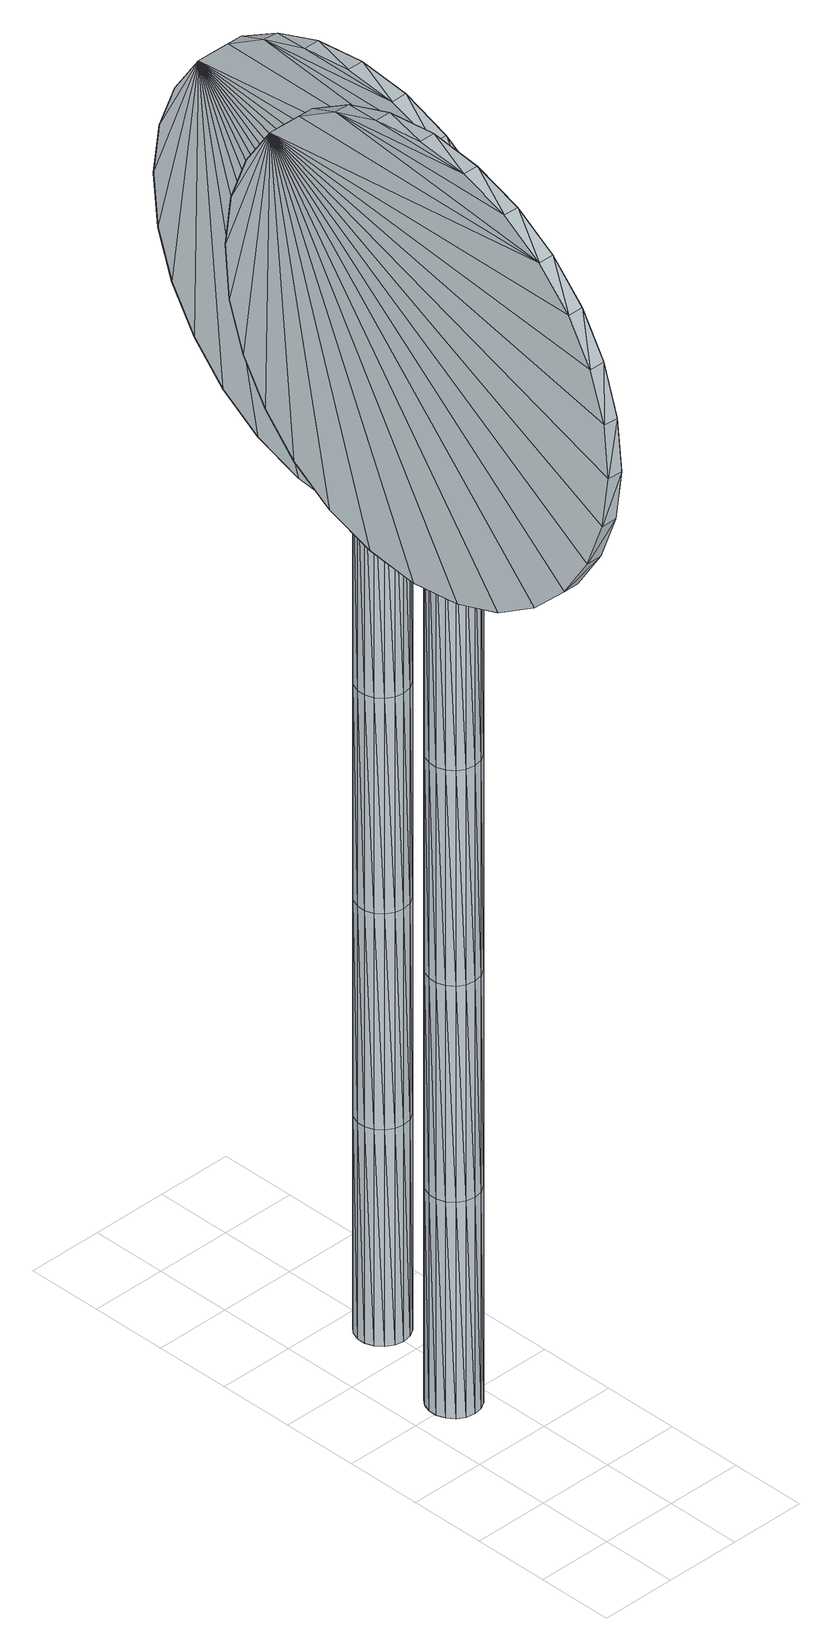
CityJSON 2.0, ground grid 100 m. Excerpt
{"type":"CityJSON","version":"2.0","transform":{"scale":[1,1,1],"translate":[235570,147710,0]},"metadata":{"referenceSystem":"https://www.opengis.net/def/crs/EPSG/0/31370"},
"CityObjects":{
"object1":{"type":"GenericCityObject","attributes":{"cluster":44,"mean_distance_to_centroid":0.17,"new_centroid_x":235523.43,"new_centroid_y":148092.69,"mean_distance_to_camera":8.9,"H1":0,"H2":0,"Z_final":110.35,"cluster2":-1,"proj_x":235520.31,"proj_y":148089.46,"id_line":52455,"bearing_l":314.09,"distance":4.49,"orientation":"right","G_obj":314.09},"geometry":[{"type":"MultiSurface","lod":"2","boundaries":[[[0,1,2]],[[2,1,3]],[[3,1,4]],[[4,1,5]],[[5,1,6]],[[1,7,6]],[[1,8,7]],[[1,9,8]],[[1,10,9]],[[1,11,10]],[[1,12,11]],[[1,13,12]],[[1,14,13]],[[15,14,1]],[[16,15,1]],[[17,16,1]],[[18,17,1]],[[0,18,1]],[[19,20,0]],[[19,0,2]],[[21,19,2]],[[21,2,3]],[[21,3,22]],[[22,3,4]],[[22,4,23]],[[23,4,5]],[[23,5,24]],[[24,5,6]],[[24,6,25]],[[25,6,7]],[[25,7,26]],[[26,7,8]],[[26,8,27]],[[8,9,27]],[[27,9,28]],[[9,10,28]],[[10,29,28]],[[10,11,29]],[[11,30,29]],[[11,12,30]],[[30,12,31]],[[31,12,13]],[[31,13,32]],[[32,13,14]],[[32,14,33]],[[33,14,15]],[[33,15,34]],[[34,15,16]],[[34,16,35]],[[35,16,17]],[[36,35,17]],[[18,36,17]],[[20,36,18]],[[20,18,0]],[[37,38,20]],[[37,20,19]],[[39,37,19]],[[21,39,19]],[[39,21,40]],[[40,21,22]],[[40,22,41]],[[41,22,23]],[[41,23,42]],[[42,23,24]],[[42,24,43]],[[43,24,25]],[[43,25,44]],[[44,25,26]],[[26,45,44]],[[26,27,45]],[[27,46,45]],[[27,28,46]],[[28,47,46]],[[28,29,47]],[[47,29,48]],[[29,30,48]],[[48,30,49]],[[49,30,31]],[[49,31,50]],[[50,31,32]],[[50,32,51]],[[51,32,33]],[[51,33,52]],[[52,33,34]],[[52,34,53]],[[53,34,35]],[[54,53,35]],[[54,35,36]],[[38,54,36]],[[38,36,20]],[[55,56,38]],[[55,38,37]],[[57,55,37]],[[57,37,39]],[[57,39,58]],[[58,39,40]],[[58,40,59]],[[59,40,41]],[[59,41,60]],[[60,41,42]],[[60,42,61]],[[61,42,43]],[[61,43,62]],[[62,43,44]],[[44,63,62]],[[44,45,63]],[[45,64,63]],[[45,46,64]],[[46,65,64]],[[46,47,65]],[[47,66,65]],[[47,48,66]],[[66,48,67]],[[67,48,49]],[[67,49,68]],[[68,49,50]],[[68,50,69]],[[69,50,51]],[[69,51,70]],[[70,51,52]],[[70,52,71]],[[71,52,53]],[[72,71,53]],[[72,53,54]],[[56,72,54]],[[56,54,38]],[[73,74,56]],[[73,56,55]],[[75,73,55]],[[75,55,57]],[[75,57,76]],[[76,57,58]],[[76,58,77]],[[77,58,59]],[[77,59,78]],[[78,59,60]],[[78,60,79]],[[79,60,61]],[[79,61,80]],[[80,61,62]],[[62,81,80]],[[62,63,81]],[[63,82,81]],[[63,64,82]],[[64,83,82]],[[64,65,83]],[[65,84,83]],[[65,66,84]],[[84,66,85]],[[85,66,67]],[[85,67,86]],[[86,67,68]],[[86,68,87]],[[87,68,69]],[[87,69,88]],[[88,69,70]],[[88,70,89]],[[89,70,71]],[[90,89,71]],[[90,71,72]],[[74,90,72]],[[74,72,56]],[[91,92,74]],[[91,74,73]],[[93,91,73]],[[93,73,75]],[[93,75,94]],[[94,75,76]],[[94,76,95]],[[95,76,77]],[[95,77,96]],[[96,77,78]],[[96,78,97]],[[97,78,79]],[[97,79,98]],[[98,79,80]],[[80,99,98]],[[80,81,99]],[[81,100,99]],[[81,82,100]],[[82,101,100]],[[82,83,101]],[[83,102,101]],[[83,84,102]],[[102,84,103]],[[103,84,85]],[[103,85,104]],[[104,85,86]],[[104,86,105]],[[105,86,87]],[[105,87,106]],[[106,87,88]],[[106,88,107]],[[107,88,89]],[[108,107,89]],[[108,89,90]],[[92,108,90]],[[92,90,74]],[[92,91,109]],[[91,93,109]],[[93,94,109]],[[94,95,109]],[[95,96,109]],[[109,96,97]],[[109,97,98]],[[109,98,99]],[[109,99,100]],[[109,100,101]],[[109,101,102]],[[109,102,103]],[[109,103,104]],[[105,109,104]],[[106,109,105]],[[107,109,106]],[[108,109,107]],[[92,109,108]],[[110,111,112]],[[113,112,114]],[[115,112,113]],[[116,112,115]],[[117,112,116]],[[118,112,117]],[[119,112,118]],[[120,112,119]],[[121,112,120]],[[122,112,121]],[[122,123,112]],[[123,110,112]],[[111,124,112]],[[124,125,112]],[[125,126,112]],[[126,127,112]],[[127,128,112]],[[128,129,112]],[[129,130,112]],[[130,131,112]],[[112,131,132]],[[131,133,132]],[[131,134,133]],[[133,134,135]],[[133,135,136]],[[135,137,136]],[[133,136,138]],[[136,139,138]],[[136,137,139]],[[137,140,139]],[[137,135,140]],[[135,141,140]],[[135,134,141]],[[134,142,141]],[[134,131,142]],[[131,143,142]],[[131,130,143]],[[143,130,144]],[[144,130,129]],[[144,129,145]],[[145,129,128]],[[145,128,146]],[[146,127,147]],[[147,127,126]],[[147,126,148]],[[148,126,125]],[[148,125,149]],[[149,125,124]],[[150,149,124]],[[150,124,111]],[[151,150,111]],[[151,111,110]],[[152,151,110]],[[152,110,123]],[[146,128,127]],[[153,123,122]],[[154,153,122]],[[154,122,121]],[[155,154,121]],[[155,121,120]],[[156,155,120]],[[156,120,119]],[[157,156,119]],[[157,119,118]],[[157,118,158]],[[158,118,117]],[[158,117,159]],[[153,152,123]],[[159,117,116]],[[159,116,160]],[[160,116,115]],[[160,115,161]],[[161,115,113]],[[161,113,162]],[[162,113,114]],[[162,114,163]],[[163,114,112]],[[163,112,164]],[[164,112,132]],[[132,165,164]],[[132,133,165]],[[133,138,165]],[[138,139,140]],[[161,162,163]],[[160,161,163]],[[159,160,163]],[[158,159,163]],[[157,158,163]],[[156,157,163]],[[155,156,163]],[[154,155,163]],[[153,154,163]],[[153,163,152]],[[152,163,151]],[[151,163,150]],[[150,163,149]],[[149,163,148]],[[148,163,147]],[[147,163,146]],[[146,163,145]],[[145,163,144]],[[144,163,143]],[[143,163,142]],[[163,164,142]],[[142,164,165]],[[142,165,141]],[[165,140,141]],[[165,138,140]],[[166,167,168]],[[168,167,169]],[[170,168,169]],[[170,169,171]],[[170,171,172]],[[172,171,173]],[[172,173,174]],[[174,173,175]],[[174,175,176]],[[176,175,177]],[[176,177,178]],[[178,177,179]],[[178,179,180]],[[180,179,181]],[[180,181,182]],[[182,181,183]],[[182,183,184]],[[184,183,185]],[[184,185,186]],[[186,185,187]],[[186,187,188]],[[188,187,189]],[[188,189,190]],[[190,189,191]],[[192,190,191]],[[192,191,193]],[[194,192,193]],[[194,193,195]],[[196,194,195]],[[196,195,197]],[[198,196,197]],[[198,197,199]],[[200,198,199]],[[200,199,201]],[[202,200,201]],[[202,201,203]],[[204,202,203]],[[204,203,205]],[[206,204,205]],[[206,205,207]],[[208,206,207]],[[208,207,209]],[[210,208,209]],[[210,209,211]],[[212,210,211]],[[212,211,213]],[[214,212,213]],[[214,213,215]],[[216,214,215]],[[216,215,217]],[[216,217,218]],[[218,217,219]],[[218,219,220]],[[220,219,221]],[[220,221,222]],[[222,221,223]],[[222,223,224]],[[224,223,225]],[[224,225,226]],[[226,225,227]],[[226,227,228]],[[228,227,229]],[[228,229,230]],[[230,229,231]],[[230,231,232]],[[232,231,233]],[[232,233,234]],[[234,233,235]],[[234,235,236]],[[236,235,237]],[[238,236,237]],[[238,237,239]],[[238,239,240]],[[240,239,241]],[[241,242,240]],[[241,243,242]],[[242,243,244]],[[244,243,245]],[[244,245,246]],[[246,245,247]],[[246,247,248]],[[248,247,249]],[[248,249,250]],[[250,249,251]],[[250,251,252]],[[252,251,253]],[[252,253,254]],[[254,253,255]],[[254,255,256]],[[256,255,257]],[[256,257,258]],[[258,257,259]],[[258,259,260]],[[260,259,261]],[[260,261,262]],[[262,261,263]],[[262,263,264]],[[264,263,265]],[[264,265,266]],[[266,265,267]],[[266,267,268]],[[268,267,269]],[[269,270,268]],[[269,271,270]],[[271,272,270]],[[271,273,272]],[[273,274,272]],[[273,275,274]],[[275,276,274]],[[275,277,276]],[[277,278,276]],[[277,279,278]],[[279,280,278]],[[279,281,280]],[[281,282,280]],[[281,283,282]],[[283,284,282]],[[283,285,284]],[[285,286,284]],[[285,287,286]],[[287,288,286]],[[287,289,288]],[[289,290,288]],[[289,291,290]],[[290,291,292]],[[292,291,293]],[[292,293,294]],[[294,293,295]],[[294,295,296]],[[296,295,297]],[[296,297,298]],[[298,297,299]],[[298,299,300]],[[300,299,301]],[[300,301,302]],[[302,301,303]],[[302,303,304]],[[304,303,305]],[[304,305,306]],[[306,305,307]],[[306,307,308]],[[308,307,309]],[[308,309,310]],[[310,309,311]],[[310,311,312]],[[312,311,313]],[[313,166,312]],[[313,167,166]],[[169,167,313]],[[169,313,171]],[[171,313,311]],[[173,171,311]],[[173,311,309]],[[175,173,309]],[[175,309,307]],[[177,175,307]],[[177,307,305]],[[179,177,305]],[[179,305,303]],[[181,179,303]],[[181,303,301]],[[183,181,301]],[[183,301,299]],[[183,299,297]],[[185,183,297]],[[185,297,295]],[[187,185,295]],[[187,295,293]],[[189,187,293]],[[189,293,291]],[[189,291,289]],[[189,289,287]],[[191,189,287]],[[191,287,285]],[[193,191,285]],[[195,193,285]],[[195,285,283]],[[197,195,283]],[[199,197,283]],[[201,199,283]],[[201,283,281]],[[203,201,281]],[[205,203,281]],[[205,281,279]],[[205,279,207]],[[207,279,209]],[[209,279,277]],[[209,277,211]],[[211,277,275]],[[211,275,213]],[[213,275,273]],[[213,273,215]],[[215,273,271]],[[215,271,217]],[[217,271,219]],[[219,271,269]],[[219,269,221]],[[221,269,267]],[[221,267,223]],[[223,267,265]],[[223,265,225]],[[225,265,263]],[[225,263,261]],[[225,261,227]],[[227,261,259]],[[227,259,229]],[[229,259,257]],[[229,257,255]],[[229,255,231]],[[231,255,253]],[[231,253,233]],[[233,253,251]],[[233,251,235]],[[251,249,235]],[[235,249,247]],[[235,247,237]],[[247,245,237]],[[237,245,243]],[[237,243,239]],[[239,243,241]],[[238,240,242]],[[168,312,166]],[[170,312,168]],[[170,310,312]],[[172,310,170]],[[172,308,310]],[[174,308,172]],[[174,306,308]],[[176,306,174]],[[176,304,306]],[[178,304,176]],[[178,302,304]],[[180,302,178]],[[180,300,302]],[[182,300,180]],[[182,298,300]],[[182,296,298]],[[184,296,182]],[[184,294,296]],[[186,294,184]],[[186,292,294]],[[188,292,186]],[[188,290,292]],[[188,288,290]],[[188,286,288]],[[190,286,188]],[[190,284,286]],[[192,284,190]],[[194,284,192]],[[194,282,284]],[[196,282,194]],[[198,282,196]],[[200,282,198]],[[200,280,282]],[[202,280,200]],[[204,280,202]],[[204,278,280]],[[204,206,278]],[[206,208,278]],[[208,276,278]],[[208,210,276]],[[210,274,276]],[[210,212,274]],[[212,272,274]],[[212,214,272]],[[214,270,272]],[[214,216,270]],[[216,218,270]],[[218,268,270]],[[218,220,268]],[[220,266,268]],[[220,222,266]],[[222,264,266]],[[222,224,264]],[[224,262,264]],[[224,260,262]],[[224,226,260]],[[226,258,260]],[[226,228,258]],[[228,256,258]],[[228,254,256]],[[228,230,254]],[[230,252,254]],[[230,232,252]],[[232,250,252]],[[232,234,250]],[[250,234,248]],[[234,246,248]],[[234,236,246]],[[246,236,244]],[[236,242,244]],[[236,238,242]],[[314,315,316]],[[316,315,317]],[[318,316,317]],[[318,317,319]],[[318,319,320]],[[320,319,321]],[[320,321,322]],[[322,321,323]],[[322,323,324]],[[324,323,325]],[[324,325,326]],[[326,325,327]],[[326,327,328]],[[328,327,329]],[[328,329,330]],[[330,329,331]],[[330,331,332]],[[332,331,333]],[[332,333,334]],[[334,333,335]],[[334,335,336]],[[336,335,337]],[[336,337,338]],[[338,337,339]],[[340,338,339]],[[340,339,341]],[[342,340,341]],[[342,341,343]],[[344,342,343]],[[344,343,345]],[[346,344,345]],[[346,345,347]],[[348,346,347]],[[348,347,349]],[[350,348,349]],[[350,349,351]],[[352,350,351]],[[352,351,353]],[[354,352,353]],[[354,353,355]],[[356,354,355]],[[356,355,357]],[[358,356,357]],[[358,357,359]],[[360,358,359]],[[360,359,361]],[[362,360,361]],[[362,361,363]],[[364,362,363]],[[364,363,365]],[[364,365,366]],[[366,365,367]],[[366,367,368]],[[368,367,369]],[[368,369,370]],[[370,369,371]],[[370,371,372]],[[372,371,373]],[[372,373,374]],[[374,373,375]],[[374,375,376]],[[376,375,377]],[[376,377,378]],[[378,377,379]],[[378,379,380]],[[380,379,381]],[[380,381,382]],[[382,381,383]],[[382,383,384]],[[384,383,385]],[[386,384,385]],[[386,385,387]],[[386,387,388]],[[388,387,389]],[[389,390,388]],[[389,391,390]],[[390,391,392]],[[392,391,393]],[[392,393,394]],[[394,393,395]],[[394,395,396]],[[396,395,397]],[[396,397,398]],[[398,397,399]],[[398,399,400]],[[400,399,401]],[[400,401,402]],[[402,401,403]],[[402,403,404]],[[404,403,405]],[[404,405,406]],[[406,405,407]],[[406,407,408]],[[408,407,409]],[[408,409,410]],[[410,409,411]],[[410,411,412]],[[412,411,413]],[[412,413,414]],[[414,413,415]],[[414,415,416]],[[416,415,417]],[[417,418,416]],[[417,419,418]],[[419,420,418]],[[419,421,420]],[[421,422,420]],[[421,423,422]],[[423,424,422]],[[423,425,424]],[[425,426,424]],[[425,427,426]],[[427,428,426]],[[427,429,428]],[[429,430,428]],[[429,431,430]],[[431,432,430]],[[431,433,432]],[[433,434,432]],[[433,435,434]],[[435,436,434]],[[435,437,436]],[[437,438,436]],[[437,439,438]],[[438,439,440]],[[440,439,441]],[[440,441,442]],[[442,441,443]],[[442,443,444]],[[444,443,445]],[[444,445,446]],[[446,445,447]],[[446,447,448]],[[448,447,449]],[[448,449,450]],[[450,449,451]],[[450,451,452]],[[452,451,453]],[[452,453,454]],[[454,453,455]],[[454,455,456]],[[456,455,457]],[[456,457,458]],[[458,457,459]],[[458,459,460]],[[460,459,461]],[[461,314,460]],[[461,315,314]],[[317,315,461]],[[317,461,319]],[[319,461,459]],[[321,319,459]],[[321,459,457]],[[323,321,457]],[[323,457,455]],[[325,323,455]],[[325,455,453]],[[327,325,453]],[[327,453,451]],[[329,327,451]],[[329,451,449]],[[331,329,449]],[[331,449,447]],[[331,447,445]],[[333,331,445]],[[333,445,443]],[[335,333,443]],[[335,443,441]],[[337,335,441]],[[337,441,439]],[[337,439,437]],[[337,437,435]],[[339,337,435]],[[339,435,433]],[[341,339,433]],[[343,341,433]],[[343,433,431]],[[345,343,431]],[[347,345,431]],[[349,347,431]],[[349,431,429]],[[351,349,429]],[[353,351,429]],[[353,429,427]],[[353,427,355]],[[355,427,357]],[[357,427,425]],[[357,425,359]],[[359,425,423]],[[359,423,361]],[[361,423,421]],[[361,421,363]],[[363,421,419]],[[363,419,365]],[[365,419,367]],[[367,419,417]],[[367,417,369]],[[369,417,415]],[[369,415,371]],[[371,415,413]],[[371,413,373]],[[373,413,411]],[[373,411,409]],[[373,409,375]],[[375,409,407]],[[375,407,377]],[[377,407,405]],[[377,405,403]],[[377,403,379]],[[379,403,401]],[[379,401,381]],[[381,401,399]],[[381,399,383]],[[399,397,383]],[[383,397,395]],[[383,395,385]],[[395,393,385]],[[385,393,391]],[[385,391,387]],[[387,391,389]],[[386,388,390]],[[316,460,314]],[[318,460,316]],[[318,458,460]],[[320,458,318]],[[320,456,458]],[[322,456,320]],[[322,454,456]],[[324,454,322]],[[324,452,454]],[[326,452,324]],[[326,450,452]],[[328,450,326]],[[328,448,450]],[[330,448,328]],[[330,446,448]],[[330,444,446]],[[332,444,330]],[[332,442,444]],[[334,442,332]],[[334,440,442]],[[336,440,334]],[[336,438,440]],[[336,436,438]],[[336,434,436]],[[338,434,336]],[[338,432,434]],[[340,432,338]],[[342,432,340]],[[342,430,432]],[[344,430,342]],[[346,430,344]],[[348,430,346]],[[348,428,430]],[[350,428,348]],[[352,428,350]],[[352,426,428]],[[352,354,426]],[[354,356,426]],[[356,424,426]],[[356,358,424]],[[358,422,424]],[[358,360,422]],[[360,420,422]],[[360,362,420]],[[362,418,420]],[[362,364,418]],[[364,366,418]],[[366,416,418]],[[366,368,416]],[[368,414,416]],[[368,370,414]],[[370,412,414]],[[370,372,412]],[[372,410,412]],[[372,408,410]],[[372,374,408]],[[374,406,408]],[[374,376,406]],[[376,404,406]],[[376,402,404]],[[376,378,402]],[[378,400,402]],[[378,380,400]],[[380,398,400]],[[380,382,398]],[[398,382,396]],[[382,394,396]],[[382,384,394]],[[394,384,392]],[[384,390,392]],[[384,386,390]]]}]},
"object2":{"type":"GenericCityObject","attributes":{"cluster":61,"mean_distance_to_centroid":0.0676,"new_centroid_x":235561.03,"new_centroid_y":148242.6,"mean_distance_to_camera":6.85,"H1":0,"H2":0,"Z_final":109.63,"cluster2":-1,"proj_x":235563.75,"proj_y":148242.35,"id_line":90614,"bearing_l":5.2,"distance":2.73,"orientation":"left","G_obj":185.2},"geometry":[{"type":"MultiSurface","lod":"2","boundaries":[[[462,463,464]],[[464,463,465]],[[465,463,466]],[[466,463,467]],[[467,463,468]],[[463,469,468]],[[463,470,469]],[[463,471,470]],[[463,472,471]],[[463,473,472]],[[463,474,473]],[[463,475,474]],[[463,476,475]],[[477,476,463]],[[478,477,463]],[[479,478,463]],[[480,479,463]],[[462,480,463]],[[481,482,462]],[[481,462,464]],[[483,481,464]],[[483,464,465]],[[483,465,484]],[[484,465,466]],[[484,466,485]],[[485,466,467]],[[485,467,486]],[[486,467,468]],[[486,468,487]],[[487,468,469]],[[487,469,488]],[[488,469,470]],[[488,470,489]],[[470,471,489]],[[489,471,490]],[[471,472,490]],[[472,491,490]],[[472,473,491]],[[473,492,491]],[[473,474,492]],[[492,474,493]],[[493,474,475]],[[493,475,494]],[[494,475,476]],[[494,476,495]],[[495,476,477]],[[495,477,496]],[[496,477,478]],[[496,478,497]],[[497,478,479]],[[498,497,479]],[[480,498,479]],[[482,498,480]],[[482,480,462]],[[499,500,482]],[[499,482,481]],[[501,499,481]],[[483,501,481]],[[501,483,502]],[[502,483,484]],[[502,484,503]],[[503,484,485]],[[503,485,504]],[[504,485,486]],[[504,486,505]],[[505,486,487]],[[505,487,506]],[[506,487,488]],[[488,507,506]],[[488,489,507]],[[489,508,507]],[[489,490,508]],[[490,509,508]],[[490,491,509]],[[509,491,510]],[[491,492,510]],[[510,492,511]],[[511,492,493]],[[511,493,512]],[[512,493,494]],[[512,494,513]],[[513,494,495]],[[513,495,514]],[[514,495,496]],[[514,496,515]],[[515,496,497]],[[516,515,497]],[[516,497,498]],[[500,516,498]],[[500,498,482]],[[517,518,500]],[[517,500,499]],[[519,517,499]],[[519,499,501]],[[519,501,520]],[[520,501,502]],[[520,502,521]],[[521,502,503]],[[521,503,522]],[[522,503,504]],[[522,504,523]],[[523,504,505]],[[523,505,524]],[[524,505,506]],[[506,525,524]],[[506,507,525]],[[507,526,525]],[[507,508,526]],[[508,527,526]],[[508,509,527]],[[509,528,527]],[[509,510,528]],[[528,510,529]],[[529,510,511]],[[529,511,530]],[[530,511,512]],[[530,512,531]],[[531,512,513]],[[531,513,532]],[[532,513,514]],[[532,514,533]],[[533,514,515]],[[534,533,515]],[[534,515,516]],[[518,534,516]],[[518,516,500]],[[535,536,518]],[[535,518,517]],[[537,535,517]],[[537,517,519]],[[537,519,538]],[[538,519,520]],[[538,520,539]],[[539,520,521]],[[539,521,540]],[[540,521,522]],[[540,522,541]],[[541,522,523]],[[541,523,542]],[[542,523,524]],[[524,543,542]],[[524,525,543]],[[525,544,543]],[[525,526,544]],[[526,545,544]],[[526,527,545]],[[527,546,545]],[[527,528,546]],[[546,528,547]],[[547,528,529]],[[547,529,548]],[[548,529,530]],[[548,530,549]],[[549,530,531]],[[549,531,550]],[[550,531,532]],[[550,532,551]],[[551,532,533]],[[552,551,533]],[[552,533,534]],[[536,552,534]],[[536,534,518]],[[553,554,536]],[[553,536,535]],[[555,553,535]],[[555,535,537]],[[555,537,556]],[[556,537,538]],[[556,538,557]],[[557,538,539]],[[557,539,558]],[[558,539,540]],[[558,540,559]],[[559,540,541]],[[559,541,560]],[[560,541,542]],[[542,561,560]],[[542,543,561]],[[543,562,561]],[[543,544,562]],[[544,563,562]],[[544,545,563]],[[545,564,563]],[[545,546,564]],[[564,546,565]],[[565,546,547]],[[565,547,566]],[[566,547,548]],[[566,548,567]],[[567,548,549]],[[567,549,568]],[[568,549,550]],[[568,550,569]],[[569,550,551]],[[570,569,551]],[[570,551,552]],[[554,570,552]],[[554,552,536]],[[554,553,571]],[[553,555,571]],[[555,556,571]],[[556,557,571]],[[557,558,571]],[[571,558,559]],[[571,559,560]],[[571,560,561]],[[571,561,562]],[[571,562,563]],[[571,563,564]],[[571,564,565]],[[571,565,566]],[[567,571,566]],[[568,571,567]],[[569,571,568]],[[570,571,569]],[[554,571,570]],[[572,573,574]],[[575,574,576]],[[577,574,575]],[[578,574,577]],[[579,574,578]],[[580,574,579]],[[581,574,580]],[[582,574,581]],[[583,574,582]],[[584,574,583]],[[584,585,574]],[[585,572,574]],[[573,586,574]],[[586,587,574]],[[587,588,574]],[[588,589,574]],[[589,590,574]],[[590,591,574]],[[591,592,574]],[[592,593,574]],[[574,593,594]],[[593,595,594]],[[593,596,595]],[[595,596,597]],[[595,597,598]],[[597,599,598]],[[595,598,600]],[[598,601,600]],[[598,599,601]],[[599,602,601]],[[599,597,602]],[[597,603,602]],[[597,596,603]],[[596,604,603]],[[596,593,604]],[[593,605,604]],[[593,592,605]],[[605,592,606]],[[606,592,591]],[[606,591,607]],[[607,591,590]],[[607,590,608]],[[608,589,609]],[[609,589,588]],[[609,588,610]],[[610,588,587]],[[610,587,611]],[[611,587,586]],[[612,611,586]],[[612,586,573]],[[613,612,573]],[[613,573,572]],[[614,613,572]],[[614,572,585]],[[608,590,589]],[[615,585,584]],[[616,615,584]],[[616,584,583]],[[617,616,583]],[[617,583,582]],[[618,617,582]],[[618,582,581]],[[619,618,581]],[[619,581,580]],[[619,580,620]],[[620,580,579]],[[620,579,621]],[[615,614,585]],[[621,579,578]],[[621,578,622]],[[622,578,577]],[[622,577,623]],[[623,577,575]],[[623,575,624]],[[624,575,576]],[[624,576,625]],[[625,576,574]],[[625,574,626]],[[626,574,594]],[[594,627,626]],[[594,595,627]],[[595,600,627]],[[600,601,602]],[[623,624,625]],[[622,623,625]],[[621,622,625]],[[620,621,625]],[[619,620,625]],[[618,619,625]],[[617,618,625]],[[616,617,625]],[[615,616,625]],[[615,625,614]],[[614,625,613]],[[613,625,612]],[[612,625,611]],[[611,625,610]],[[610,625,609]],[[609,625,608]],[[608,625,607]],[[607,625,606]],[[606,625,605]],[[605,625,604]],[[625,626,604]],[[604,626,627]],[[604,627,603]],[[627,602,603]],[[627,600,602]],[[628,629,630]],[[630,629,631]],[[632,630,631]],[[632,631,633]],[[632,633,634]],[[634,633,635]],[[634,635,636]],[[636,635,637]],[[636,637,638]],[[638,637,639]],[[638,639,640]],[[640,639,641]],[[640,641,642]],[[642,641,643]],[[642,643,644]],[[644,643,645]],[[644,645,646]],[[646,645,647]],[[646,647,648]],[[648,647,649]],[[648,649,650]],[[650,649,651]],[[650,651,652]],[[652,651,653]],[[654,652,653]],[[654,653,655]],[[656,654,655]],[[656,655,657]],[[658,656,657]],[[658,657,659]],[[660,658,659]],[[660,659,661]],[[662,660,661]],[[662,661,663]],[[664,662,663]],[[664,663,665]],[[666,664,665]],[[666,665,667]],[[668,666,667]],[[668,667,669]],[[670,668,669]],[[670,669,671]],[[672,670,671]],[[672,671,673]],[[674,672,673]],[[674,673,675]],[[676,674,675]],[[676,675,677]],[[678,676,677]],[[678,677,679]],[[678,679,680]],[[680,679,681]],[[680,681,682]],[[682,681,683]],[[682,683,684]],[[684,683,685]],[[684,685,686]],[[686,685,687]],[[686,687,688]],[[688,687,689]],[[688,689,690]],[[690,689,691]],[[690,691,692]],[[692,691,693]],[[692,693,694]],[[694,693,695]],[[694,695,696]],[[696,695,697]],[[696,697,698]],[[698,697,699]],[[698,699,700]],[[700,699,701]],[[702,700,701]],[[702,701,703]],[[702,703,704]],[[704,703,705]],[[705,706,704]],[[705,707,706]],[[706,707,708]],[[708,707,709]],[[708,709,710]],[[710,709,711]],[[710,711,712]],[[712,711,713]],[[712,713,714]],[[714,713,715]],[[714,715,716]],[[716,715,717]],[[716,717,718]],[[718,717,719]],[[718,719,720]],[[720,719,721]],[[720,721,722]],[[722,721,723]],[[722,723,724]],[[724,723,725]],[[724,725,726]],[[726,725,727]],[[726,727,728]],[[728,727,729]],[[728,729,730]],[[730,729,731]],[[731,732,730]],[[731,733,732]],[[733,734,732]],[[733,735,734]],[[735,736,734]],[[735,737,736]],[[737,738,736]],[[737,739,738]],[[739,740,738]],[[739,741,740]],[[741,742,740]],[[741,743,742]],[[743,744,742]],[[743,745,744]],[[745,746,744]],[[745,747,746]],[[747,748,746]],[[747,749,748]],[[749,750,748]],[[749,751,750]],[[751,752,750]],[[751,753,752]],[[752,753,754]],[[754,753,755]],[[754,755,756]],[[756,755,757]],[[756,757,758]],[[758,757,759]],[[758,759,760]],[[760,759,761]],[[760,761,762]],[[762,761,763]],[[762,763,764]],[[764,763,765]],[[764,765,766]],[[766,765,767]],[[766,767,768]],[[768,767,769]],[[768,769,770]],[[770,769,771]],[[770,771,772]],[[772,771,773]],[[772,773,774]],[[774,773,775]],[[775,628,774]],[[775,629,628]],[[631,629,775]],[[631,775,633]],[[633,775,773]],[[635,633,773]],[[635,773,771]],[[637,635,771]],[[637,771,769]],[[639,637,769]],[[639,769,767]],[[641,639,767]],[[641,767,765]],[[643,641,765]],[[643,765,763]],[[645,643,763]],[[645,763,761]],[[645,761,759]],[[647,645,759]],[[647,759,757]],[[649,647,757]],[[649,757,755]],[[651,649,755]],[[651,755,753]],[[651,753,751]],[[651,751,749]],[[653,651,749]],[[653,749,747]],[[655,653,747]],[[657,655,747]],[[657,747,745]],[[659,657,745]],[[661,659,745]],[[663,661,745]],[[663,745,743]],[[665,663,743]],[[667,665,743]],[[667,743,741]],[[667,741,669]],[[669,741,671]],[[671,741,739]],[[671,739,673]],[[673,739,737]],[[673,737,675]],[[675,737,735]],[[675,735,677]],[[677,735,733]],[[677,733,679]],[[679,733,681]],[[681,733,731]],[[681,731,683]],[[683,731,685]],[[685,731,729]],[[685,729,687]],[[687,729,727]],[[687,727,689]],[[689,727,725]],[[689,725,691]],[[691,725,723]],[[691,723,693]],[[693,723,721]],[[693,721,719]],[[693,719,695]],[[695,719,717]],[[695,717,697]],[[697,717,715]],[[697,715,699]],[[715,713,699]],[[699,713,711]],[[699,711,701]],[[711,709,701]],[[701,709,707]],[[701,707,703]],[[703,707,705]],[[702,704,706]],[[630,774,628]],[[632,774,630]],[[632,772,774]],[[634,772,632]],[[634,770,772]],[[636,770,634]],[[636,768,770]],[[638,768,636]],[[638,766,768]],[[640,766,638]],[[640,764,766]],[[642,764,640]],[[642,762,764]],[[644,762,642]],[[644,760,762]],[[644,758,760]],[[646,758,644]],[[646,756,758]],[[648,756,646]],[[648,754,756]],[[650,754,648]],[[650,752,754]],[[650,750,752]],[[650,748,750]],[[652,748,650]],[[652,746,748]],[[654,746,652]],[[656,746,654]],[[656,744,746]],[[658,744,656]],[[660,744,658]],[[662,744,660]],[[662,742,744]],[[664,742,662]],[[666,742,664]],[[666,740,742]],[[666,668,740]],[[668,670,740]],[[670,738,740]],[[670,672,738]],[[672,736,738]],[[672,674,736]],[[674,734,736]],[[674,676,734]],[[676,732,734]],[[676,678,732]],[[678,680,732]],[[680,730,732]],[[680,682,730]],[[682,684,730]],[[684,728,730]],[[684,686,728]],[[686,726,728]],[[686,688,726]],[[688,724,726]],[[688,690,724]],[[690,722,724]],[[690,692,722]],[[692,720,722]],[[692,718,720]],[[692,694,718]],[[694,716,718]],[[694,696,716]],[[696,714,716]],[[696,698,714]],[[714,698,712]],[[698,710,712]],[[698,700,710]],[[710,700,708]],[[700,706,708]],[[700,702,706]],[[776,777,778]],[[778,777,779]],[[780,778,779]],[[780,779,781]],[[780,781,782]],[[782,781,783]],[[782,783,784]],[[784,783,785]],[[784,785,786]],[[786,785,787]],[[786,787,788]],[[788,787,789]],[[788,789,790]],[[790,789,791]],[[790,791,792]],[[792,791,793]],[[792,793,794]],[[794,793,795]],[[794,795,796]],[[796,795,797]],[[796,797,798]],[[798,797,799]],[[798,799,800]],[[800,799,801]],[[802,800,801]],[[802,801,803]],[[804,802,803]],[[804,803,805]],[[806,804,805]],[[806,805,807]],[[808,806,807]],[[808,807,809]],[[810,808,809]],[[810,809,811]],[[812,810,811]],[[812,811,813]],[[814,812,813]],[[814,813,815]],[[816,814,815]],[[816,815,817]],[[818,816,817]],[[818,817,819]],[[820,818,819]],[[820,819,821]],[[822,820,821]],[[822,821,823]],[[824,822,823]],[[824,823,825]],[[826,824,825]],[[826,825,827]],[[826,827,828]],[[828,827,829]],[[828,829,830]],[[830,829,831]],[[830,831,832]],[[832,831,833]],[[832,833,834]],[[834,833,835]],[[834,835,836]],[[836,835,837]],[[836,837,838]],[[838,837,839]],[[838,839,840]],[[840,839,841]],[[840,841,842]],[[842,841,843]],[[842,843,844]],[[844,843,845]],[[844,845,846]],[[846,845,847]],[[846,847,848]],[[848,847,849]],[[850,848,849]],[[850,849,851]],[[850,851,852]],[[852,851,853]],[[853,854,852]],[[853,855,854]],[[854,855,856]],[[856,855,857]],[[856,857,858]],[[858,857,859]],[[858,859,860]],[[860,859,861]],[[860,861,862]],[[862,861,863]],[[862,863,864]],[[864,863,865]],[[864,865,866]],[[866,865,867]],[[866,867,868]],[[868,867,869]],[[868,869,870]],[[870,869,871]],[[870,871,872]],[[872,871,873]],[[872,873,874]],[[874,873,875]],[[874,875,876]],[[876,875,877]],[[876,877,878]],[[878,877,879]],[[879,880,878]],[[879,881,880]],[[881,882,880]],[[881,883,882]],[[883,884,882]],[[883,885,884]],[[885,886,884]],[[885,887,886]],[[887,888,886]],[[887,889,888]],[[889,890,888]],[[889,891,890]],[[891,892,890]],[[891,893,892]],[[893,894,892]],[[893,895,894]],[[895,896,894]],[[895,897,896]],[[897,898,896]],[[897,899,898]],[[899,900,898]],[[899,901,900]],[[900,901,902]],[[902,901,903]],[[902,903,904]],[[904,903,905]],[[904,905,906]],[[906,905,907]],[[906,907,908]],[[908,907,909]],[[908,909,910]],[[910,909,911]],[[910,911,912]],[[912,911,913]],[[912,913,914]],[[914,913,915]],[[914,915,916]],[[916,915,917]],[[916,917,918]],[[918,917,919]],[[918,919,920]],[[920,919,921]],[[920,921,922]],[[922,921,923]],[[923,776,922]],[[923,777,776]],[[779,777,923]],[[779,923,781]],[[781,923,921]],[[783,781,921]],[[783,921,919]],[[785,783,919]],[[785,919,917]],[[787,785,917]],[[787,917,915]],[[789,787,915]],[[789,915,913]],[[791,789,913]],[[791,913,911]],[[793,791,911]],[[793,911,909]],[[793,909,907]],[[795,793,907]],[[795,907,905]],[[797,795,905]],[[797,905,903]],[[799,797,903]],[[799,903,901]],[[799,901,899]],[[799,899,897]],[[801,799,897]],[[801,897,895]],[[803,801,895]],[[805,803,895]],[[805,895,893]],[[807,805,893]],[[809,807,893]],[[811,809,893]],[[811,893,891]],[[813,811,891]],[[815,813,891]],[[815,891,889]],[[815,889,817]],[[817,889,819]],[[819,889,887]],[[819,887,821]],[[821,887,885]],[[821,885,823]],[[823,885,883]],[[823,883,825]],[[825,883,881]],[[825,881,827]],[[827,881,829]],[[829,881,879]],[[829,879,831]],[[831,879,833]],[[833,879,877]],[[833,877,835]],[[835,877,875]],[[835,875,837]],[[837,875,873]],[[837,873,839]],[[839,873,871]],[[839,871,841]],[[841,871,869]],[[841,869,867]],[[841,867,843]],[[843,867,865]],[[843,865,845]],[[845,865,863]],[[845,863,847]],[[863,861,847]],[[847,861,859]],[[847,859,849]],[[859,857,849]],[[849,857,855]],[[849,855,851]],[[851,855,853]],[[850,852,854]],[[778,922,776]],[[780,922,778]],[[780,920,922]],[[782,920,780]],[[782,918,920]],[[784,918,782]],[[784,916,918]],[[786,916,784]],[[786,914,916]],[[788,914,786]],[[788,912,914]],[[790,912,788]],[[790,910,912]],[[792,910,790]],[[792,908,910]],[[792,906,908]],[[794,906,792]],[[794,904,906]],[[796,904,794]],[[796,902,904]],[[798,902,796]],[[798,900,902]],[[798,898,900]],[[798,896,898]],[[800,896,798]],[[800,894,896]],[[802,894,800]],[[804,894,802]],[[804,892,894]],[[806,892,804]],[[808,892,806]],[[810,892,808]],[[810,890,892]],[[812,890,810]],[[814,890,812]],[[814,888,890]],[[814,816,888]],[[816,818,888]],[[818,886,888]],[[818,820,886]],[[820,884,886]],[[820,822,884]],[[822,882,884]],[[822,824,882]],[[824,880,882]],[[824,826,880]],[[826,828,880]],[[828,878,880]],[[828,830,878]],[[830,832,878]],[[832,876,878]],[[832,834,876]],[[834,874,876]],[[834,836,874]],[[836,872,874]],[[836,838,872]],[[838,870,872]],[[838,840,870]],[[840,868,870]],[[840,866,868]],[[840,842,866]],[[842,864,866]],[[842,844,864]],[[844,862,864]],[[844,846,862]],[[862,846,860]],[[846,858,860]],[[846,848,858]],[[858,848,856]],[[848,854,856]],[[848,850,854]]]}]}
},
"vertices":[
[63,337,2],[63,304,2],[74,335,2],[84,329,2],[92,320,2],[96,309,2],[96,298,2],[92,287,2],[84,278,2],[74,272,2],[63,270,2],[51,272,2],[41,278,2],[34,287,2],[30,298,2],[30,309,2],[34,320,2],[41,329,2],[51,335,2],[74,335,300],[63,337,300],[84,329,300],[92,320,300],[96,309,300],[96,298,300],[92,287,300],[84,278,300],[74,272,300],[63,270,300],[51,272,300],[41,278,300],[34,287,300],[30,298,300],[30,309,300],[34,320,300],[41,329,300],[51,335,300],[74,335,598],[63,337,598],[84,329,598],[92,320,598],[96,309,598],[96,298,598],[92,287,598],[84,278,598],[74,272,598],[63,270,598],[51,272,598],[41,278,598],[34,287,598],[30,298,598],[30,309,598],[34,320,598],[41,329,598],[51,335,598],[74,335,895],[63,337,895],[84,329,895],[92,320,895],[96,309,895],[96,298,895],[92,287,895],[84,278,895],[74,272,895],[63,270,895],[51,272,895],[41,278,895],[34,287,895],[30,298,895],[30,309,895],[34,320,895],[41,329,895],[51,335,895],[74,335,1193],[63,337,1193],[84,329,1193],[92,320,1193],[96,309,1193],[96,298,1193],[92,287,1193],[84,278,1193],[74,272,1193],[63,270,1193],[51,272,1193],[41,278,1193],[34,287,1193],[30,298,1193],[30,309,1193],[34,320,1193],[41,329,1193],[51,335,1193],[74,335,1491],[63,337,1491],[84,329,1491],[92,320,1491],[96,309,1491],[96,298,1491],[92,287,1491],[84,278,1491],[74,272,1491],[63,270,1491],[51,272,1491],[41,278,1491],[34,287,1491],[30,298,1491],[30,309,1491],[34,320,1491],[41,329,1491],[51,335,1491],[63,304,1491],[27,177,1185],[28,121,1221],[37,545,1645],[35,604,1525],[36,581,1589],[33,612,1456],[32,604,1387],[31,581,1324],[30,545,1268],[29,499,1221],[28,443,1185],[27,379,1162],[27,310,1154],[27,241,1162],[28,74,1268],[29,39,1324],[30,16,1387],[31,8,1456],[32,16,1525],[34,39,1589],[35,74,1645],[36,121,1692],[37,499,1692],[38,443,1727],[37,177,1727],[37,241,1750],[38,379,1750],[38,310,1758],[17,379,1750],[17,310,1758],[16,241,1750],[16,177,1728],[15,121,1692],[14,74,1645],[13,39,1589],[12,16,1526],[10,8,1457],[9,16,1387],[8,39,1324],[7,74,1268],[7,121,1221],[6,177,1185],[6,241,1163],[6,310,1155],[7,379,1163],[7,443,1185],[8,499,1221],[9,545,1268],[10,581,1324],[11,604,1387],[13,612,1457],[14,604,1526],[15,581,1589],[16,545,1645],[16,499,1692],[17,443,1728],[19,414,1304],[19,414,1265],[53,413,1304],[53,413,1265],[53,394,1304],[53,394,1265],[75,386,1304],[75,386,1265],[78,385,1304],[78,385,1265],[82,383,1304],[82,383,1265],[85,381,1304],[85,381,1265],[89,379,1304],[89,379,1265],[92,378,1304],[92,378,1265],[95,375,1304],[95,375,1265],[98,373,1304],[98,373,1265],[108,366,1304],[108,366,1265],[111,363,1304],[111,363,1265],[113,361,1304],[113,361,1265],[115,358,1304],[115,358,1265],[117,355,1304],[117,355,1265],[118,351,1304],[118,351,1265],[118,348,1304],[118,348,1265],[119,344,1304],[119,344,1265],[118,309,1304],[118,309,1265],[116,290,1304],[116,290,1265],[115,285,1304],[115,285,1265],[113,281,1304],[113,281,1265],[111,276,1304],[111,276,1265],[108,272,1304],[108,272,1265],[105,268,1304],[105,268,1265],[101,265,1304],[101,265,1265],[97,262,1304],[97,262,1265],[92,259,1304],[92,259,1265],[87,257,1304],[87,257,1265],[82,255,1304],[82,255,1265],[77,254,1304],[77,254,1265],[72,253,1304],[72,253,1265],[67,252,1304],[67,252,1265],[62,252,1304],[62,252,1265],[50,252,1304],[50,252,1265],[48,227,1304],[48,227,1265],[19,225,1304],[19,225,1265],[19,256,1304],[19,256,1265],[40,271,1304],[40,271,1265],[56,270,1304],[56,270,1265],[59,269,1304],[59,269,1265],[63,270,1304],[63,270,1265],[66,270,1304],[66,270,1265],[69,270,1304],[69,270,1265],[73,271,1304],[73,271,1265],[76,271,1304],[76,271,1265],[79,272,1304],[79,272,1265],[80,272,1304],[80,272,1265],[82,274,1304],[82,274,1265],[85,275,1304],[85,275,1265],[87,277,1304],[87,277,1265],[89,279,1304],[89,279,1265],[91,282,1304],[91,282,1265],[92,285,1304],[92,285,1265],[92,288,1304],[92,288,1265],[94,307,1304],[94,307,1265],[94,344,1304],[94,344,1265],[94,346,1304],[94,346,1265],[93,349,1304],[93,349,1265],[92,351,1304],[92,351,1265],[91,353,1304],[91,353,1265],[90,354,1304],[90,354,1265],[88,356,1304],[88,356,1265],[86,357,1304],[86,357,1265],[84,358,1304],[84,358,1265],[82,359,1304],[82,359,1265],[79,360,1304],[79,360,1265],[77,361,1304],[77,361,1265],[75,362,1304],[75,362,1265],[72,362,1304],[72,362,1265],[70,363,1304],[70,363,1265],[49,367,1304],[49,367,1265],[25,380,1304],[25,380,1265],[28,414,1473],[28,414,1434],[61,413,1473],[61,413,1434],[61,394,1473],[61,394,1434],[83,386,1473],[83,386,1434],[86,385,1473],[86,385,1434],[90,383,1473],[90,383,1434],[93,381,1473],[93,381,1434],[97,379,1473],[97,379,1434],[100,378,1473],[100,378,1434],[103,375,1473],[103,375,1434],[106,373,1473],[106,373,1434],[116,366,1473],[116,366,1434],[119,363,1473],[119,363,1434],[121,361,1473],[121,361,1434],[123,358,1473],[123,358,1434],[125,355,1473],[125,355,1434],[126,351,1473],[126,351,1434],[127,348,1473],[127,348,1434],[127,344,1473],[127,344,1434],[126,309,1473],[126,309,1434],[124,290,1473],[124,290,1434],[123,285,1473],[123,285,1434],[121,281,1473],[121,281,1434],[119,276,1473],[119,276,1434],[116,272,1473],[116,272,1434],[113,268,1473],[113,268,1434],[109,265,1473],[109,265,1434],[105,262,1473],[105,262,1434],[100,259,1473],[100,259,1434],[95,257,1473],[95,257,1434],[90,255,1473],[90,255,1434],[85,254,1473],[85,254,1434],[80,253,1473],[80,253,1434],[75,252,1473],[75,252,1434],[70,252,1473],[70,252,1434],[58,252,1473],[58,252,1434],[56,227,1473],[56,227,1434],[27,225,1473],[27,225,1434],[28,256,1473],[28,256,1434],[48,271,1473],[48,271,1434],[64,270,1473],[64,270,1434],[67,269,1473],[67,269,1434],[71,270,1473],[71,270,1434],[74,270,1473],[74,270,1434],[77,270,1473],[77,270,1434],[81,271,1473],[81,271,1434],[84,271,1473],[84,271,1434],[87,272,1473],[87,272,1434],[88,272,1473],[88,272,1434],[90,274,1473],[90,274,1434],[93,275,1473],[93,275,1434],[95,277,1473],[95,277,1434],[97,279,1473],[97,279,1434],[99,282,1473],[99,282,1434],[100,285,1473],[100,285,1434],[100,288,1473],[100,288,1434],[102,307,1473],[102,307,1434],[102,344,1473],[102,344,1434],[102,346,1473],[102,346,1434],[101,349,1473],[101,349,1434],[100,351,1473],[100,351,1434],[99,353,1473],[99,353,1434],[98,354,1473],[98,354,1434],[96,356,1473],[96,356,1434],[94,357,1473],[94,357,1434],[92,358,1473],[92,358,1434],[90,359,1473],[90,359,1434],[87,360,1473],[87,360,1434],[85,361,1473],[85,361,1434],[83,362,1473],[83,362,1434],[80,362,1473],[80,362,1434],[78,363,1473],[78,363,1434],[57,367,1473],[57,367,1434],[33,380,1473],[33,380,1434],
[100,487,2],[100,453,2],[112,485,2],[122,479,2],[129,470,2],[133,459,2],[133,448,2],[129,437,2],[122,428,2],[112,422,2],[100,420,2],[89,422,2],[79,428,2],[71,437,2],[67,448,2],[67,459,2],[71,470,2],[79,479,2],[89,485,2],[112,485,300],[100,487,300],[122,479,300],[129,470,300],[133,459,300],[133,448,300],[129,437,300],[122,428,300],[112,422,300],[100,420,300],[89,422,300],[79,428,300],[71,437,300],[67,448,300],[67,459,300],[71,470,300],[79,479,300],[89,485,300],[112,485,598],[100,487,598],[122,479,598],[129,470,598],[133,459,598],[133,448,598],[129,437,598],[122,428,598],[112,422,598],[100,420,598],[89,422,598],[79,428,598],[71,437,598],[67,448,598],[67,459,598],[71,470,598],[79,479,598],[89,485,598],[112,485,895],[100,487,895],[122,479,895],[129,470,895],[133,459,895],[133,448,895],[129,437,895],[122,428,895],[112,422,895],[100,420,895],[89,422,895],[79,428,895],[71,437,895],[67,448,895],[67,459,895],[71,470,895],[79,479,895],[89,485,895],[112,485,1193],[100,487,1193],[122,479,1193],[129,470,1193],[133,459,1193],[133,448,1193],[129,437,1193],[122,428,1193],[112,422,1193],[100,420,1193],[89,422,1193],[79,428,1193],[71,437,1193],[67,448,1193],[67,459,1193],[71,470,1193],[79,479,1193],[89,485,1193],[112,485,1491],[100,487,1491],[122,479,1491],[129,470,1491],[133,459,1491],[133,448,1491],[129,437,1491],[122,428,1491],[112,422,1491],[100,420,1491],[89,422,1491],[79,428,1491],[71,437,1491],[67,448,1491],[67,459,1491],[71,470,1491],[79,479,1491],[89,485,1491],[100,453,1491],[65,327,1185],[65,271,1221],[74,695,1645],[72,754,1525],[73,731,1589],[71,762,1456],[70,754,1387],[69,731,1324],[68,695,1268],[67,649,1221],[66,592,1185],[65,529,1162],[65,460,1154],[65,391,1162],[66,224,1268],[67,189,1324],[68,166,1387],[69,158,1456],[70,166,1525],[71,189,1589],[72,224,1645],[73,271,1692],[75,649,1692],[75,592,1727],[74,327,1727],[75,391,1750],[75,529,1750],[75,460,1758],[54,529,1750],[54,460,1758],[54,391,1750],[53,327,1728],[52,271,1692],[51,224,1645],[50,189,1589],[49,166,1526],[48,158,1457],[47,166,1387],[46,189,1324],[45,224,1268],[44,271,1221],[44,327,1185],[44,391,1163],[44,460,1155],[44,529,1163],[45,593,1185],[46,649,1221],[47,695,1268],[48,731,1324],[49,754,1387],[50,762,1457],[51,754,1526],[52,731,1589],[53,695,1645],[54,649,1692],[54,593,1728],[57,564,1304],[57,564,1265],[91,563,1304],[91,563,1265],[90,544,1304],[90,544,1265],[112,536,1304],[112,536,1265],[116,534,1304],[116,534,1265],[119,533,1304],[119,533,1265],[123,531,1304],[123,531,1265],[126,529,1304],[126,529,1265],[129,527,1304],[129,527,1265],[133,525,1304],[133,525,1265],[136,523,1304],[136,523,1265],[146,516,1304],[146,516,1265],[148,513,1304],[148,513,1265],[151,511,1304],[151,511,1265],[153,508,1304],[153,508,1265],[154,504,1304],[154,504,1265],[155,501,1304],[155,501,1265],[156,498,1304],[156,498,1265],[156,494,1304],[156,494,1265],[156,459,1304],[156,459,1265],[153,440,1304],[153,440,1265],[152,435,1304],[152,435,1265],[151,430,1304],[151,430,1265],[148,426,1304],[148,426,1265],[146,422,1304],[146,422,1265],[142,418,1304],[142,418,1265],[139,415,1304],[139,415,1265],[135,412,1304],[135,412,1265],[134,412,1304],[134,412,1265],[130,409,1304],[130,409,1265],[125,407,1304],[125,407,1265],[120,405,1304],[120,405,1265],[115,404,1304],[115,404,1265],[110,402,1304],[110,402,1265],[105,402,1304],[105,402,1265],[99,402,1304],[99,402,1265],[87,402,1304],[87,402,1265],[85,377,1304],[85,377,1265],[56,375,1304],[56,375,1265],[57,406,1304],[57,406,1265],[77,420,1304],[77,420,1265],[94,419,1304],[94,419,1265],[97,419,1304],[97,419,1265],[100,419,1304],[100,419,1265],[104,420,1304],[104,420,1265],[107,420,1304],[107,420,1265],[110,421,1304],[110,421,1265],[114,421,1304],[114,421,1265],[117,422,1304],[117,422,1265],[120,424,1304],[120,424,1265],[123,425,1304],[123,425,1265],[125,427,1304],[125,427,1265],[127,429,1304],[127,429,1265],[128,432,1304],[128,432,1265],[129,435,1304],[129,435,1265],[130,438,1304],[130,438,1265],[132,457,1304],[132,457,1265],[132,494,1304],[132,494,1265],[131,496,1304],[131,496,1265],[131,499,1304],[131,499,1265],[130,501,1304],[130,501,1265],[129,502,1304],[129,502,1265],[127,504,1304],[127,504,1265],[126,506,1304],[126,506,1265],[124,507,1304],[124,507,1265],[121,508,1304],[121,508,1265],[119,509,1304],[119,509,1265],[117,510,1304],[117,510,1265],[115,511,1304],[115,511,1265],[112,512,1304],[112,512,1265],[110,512,1304],[110,512,1265],[107,513,1304],[107,513,1265],[87,517,1304],[87,517,1265],[63,530,1304],[63,530,1265],[65,564,1473],[65,564,1434],[99,563,1473],[99,563,1434],[98,544,1473],[98,544,1434],[120,536,1473],[120,536,1434],[124,534,1473],[124,534,1434],[127,533,1473],[127,533,1434],[131,531,1473],[131,531,1434],[134,529,1473],[134,529,1434],[138,527,1473],[138,527,1434],[141,525,1473],[141,525,1434],[144,523,1473],[144,523,1434],[154,516,1473],[154,516,1434],[157,513,1473],[157,513,1434],[159,511,1473],[159,511,1434],[161,508,1473],[161,508,1434],[162,504,1473],[162,504,1434],[163,501,1473],[163,501,1434],[164,498,1473],[164,498,1434],[164,494,1473],[164,494,1434],[164,459,1473],[164,459,1434],[161,440,1473],[161,440,1434],[160,435,1473],[160,435,1434],[159,430,1473],[159,430,1434],[156,426,1473],[156,426,1434],[154,422,1473],[154,422,1434],[151,418,1473],[151,418,1434],[147,415,1473],[147,415,1434],[143,412,1473],[143,412,1434],[142,412,1473],[142,412,1434],[138,409,1473],[138,409,1434],[133,407,1473],[133,407,1434],[128,405,1473],[128,405,1434],[123,404,1473],[123,404,1434],[118,402,1473],[118,402,1434],[113,402,1473],[113,402,1434],[107,402,1473],[107,402,1434],[95,402,1473],[95,402,1434],[94,377,1473],[94,377,1434],[65,375,1473],[65,375,1434],[65,406,1473],[65,406,1434],[85,420,1473],[85,420,1434],[102,419,1473],[102,419,1434],[105,419,1473],[105,419,1434],[108,419,1473],[108,419,1434],[112,420,1473],[112,420,1434],[115,420,1473],[115,420,1434],[118,421,1473],[118,421,1434],[122,421,1473],[122,421,1434],[125,422,1473],[125,422,1434],[128,424,1473],[128,424,1434],[131,425,1473],[131,425,1434],[133,427,1473],[133,427,1434],[135,429,1473],[135,429,1434],[136,432,1473],[136,432,1434],[137,435,1473],[137,435,1434],[138,438,1473],[138,438,1434],[140,457,1473],[140,457,1434],[140,494,1473],[140,494,1434],[139,496,1473],[139,496,1434],[139,499,1473],[139,499,1434],[138,501,1473],[138,501,1434],[137,502,1473],[137,502,1434],[135,504,1473],[135,504,1434],[134,506,1473],[134,506,1434],[132,507,1473],[132,507,1434],[130,508,1473],[130,508,1434],[127,509,1473],[127,509,1434],[125,510,1473],[125,510,1434],[123,511,1473],[123,511,1434],[120,512,1473],[120,512,1434],[118,512,1473],[118,512,1434],[115,513,1473],[115,513,1434],[95,517,1473],[95,517,1434],[71,530,1473],[71,530,1434]
]}
